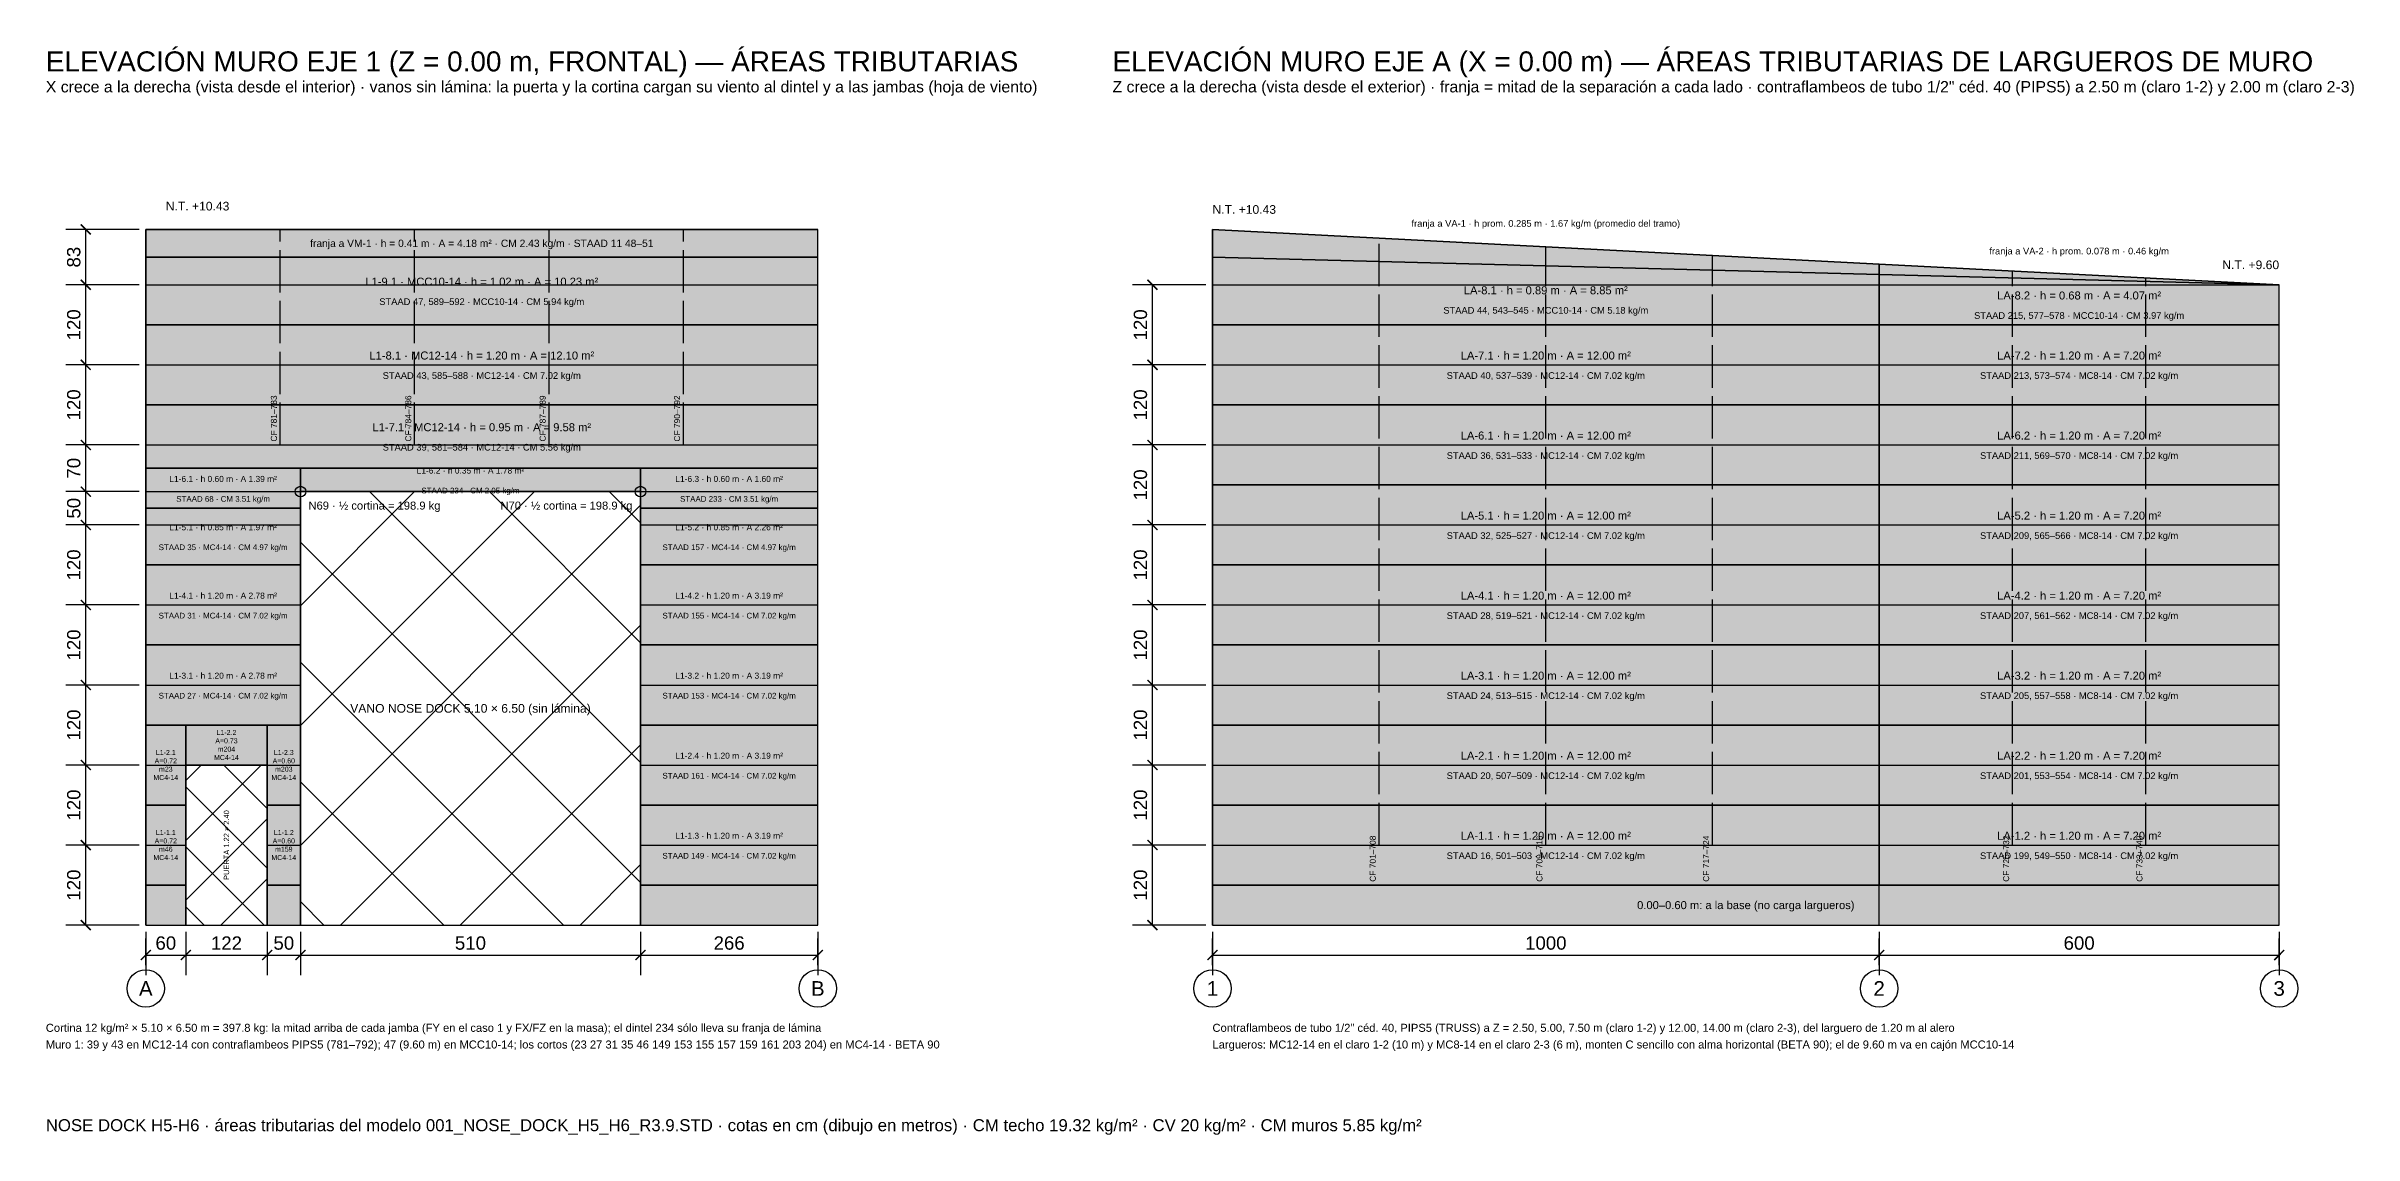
# Model space of a CAD drawing. Header units: metres. Extents: x -2.5 to 52.1, y -37.1 to 2.7.
# Drawn here: x -2.49 to 32.12, y -37.14 to -20.82 of the extents above; entities that cross this region are included whole.
import ezdxf
from ezdxf.enums import TextEntityAlignment as Align

# ---------------------------------------------------------------- set-up
doc = ezdxf.new("R2010")
doc.units = ezdxf.units.M
doc.linetypes.add('DASHED2', pattern=[0.762, 0.635, -0.127])
for name, color, linetype in [('AT-MUROS', 130, 'Continuous'), ('AT-NO-CARGA', 9, 'Continuous'), ('AT-VIGAS', 30, 'Continuous'), ('COLUMNAS', 7, 'Continuous'), ('COTAS', 3, 'Continuous'), ('EJES', 8, 'Continuous'), ('JAMBAS', 6, 'Continuous'), ('MARCO', 7, 'Continuous'), ('MC10-12', 5, 'Continuous'), ('MC10-14', 40, 'Continuous'), ('MC6-14', 30, 'Continuous'), ('MCC10-14', 5, 'Continuous'), ('MCC12-12', 1, 'Continuous'), ('PIPX7', 8, 'Continuous'), ('TEXTO', 7, 'Continuous'), ('TEXTO-AT', 250, 'Continuous'), ('TITULOS', 2, 'Continuous'), ('VANOS', 8, 'Continuous')]:
    doc.layers.add(name, color=color, linetype=linetype)
doc.styles.add('ARIAL', font='arial.ttf')
doc.dimstyles.new('AT-CM', dxfattribs={"dimtxt": 0.2, "dimasz": 0.15, "dimexe": 0.3, "dimexo": 0.1, "dimgap": 0.08, "dimtad": 1, "dimdec": 0, "dimlfac": 100, "dimtxsty": 'ARIAL', "dimblk": 'ARCHTICK', "dimcen": 2.5, "dimazin": 3, "dimtfac": 1, "dimtmove": 0, "dimatfit": 3})

# ---------------------------------------------------------------- blocks, each defined once
blk = doc.blocks.new('_ARCHTICK')
at = {"color": 0, "linetype": 'BYBLOCK', "const_width": 0.15}
blk.add_lwpolyline([(-0.5, -0.5), (0.5, 0.5)], dxfattribs=at)

msp = doc.modelspace()

# ---------------------------------------------------------------- hatches: boundary and pattern name
at = {"layer": 'AT-MUROS'}
for color, points in [(151, [(-1, -25), (9.08, -25), (9.08, -23.985), (-1, -23.985)]), (254, [(15, -25), (25, -25), (25, -24.24437), (15, -23.985)]), (254, [(25, -25), (31, -25), (31, -24.39999), (25, -24.24437)]), (254, [(-1, -26.2), (9.08, -26.2), (9.08, -25), (-1, -25)]), (151, [(15, -26.2), (25, -26.2), (25, -25), (15, -25)]), (151, [(25, -26.2), (31, -26.2), (31, -25), (25, -25)]), (151, [(-1, -27.15), (9.08, -27.15), (9.08, -26.2), (-1, -26.2)]), (254, [(15, -27.4), (25, -27.4), (25, -26.2), (15, -26.2)]), (254, [(25, -27.4), (31, -27.4), (31, -26.2), (25, -26.2)]), (151, [(15, -28.6), (25, -28.6), (25, -27.4), (15, -27.4)]), (151, [(25, -28.6), (31, -28.6), (31, -27.4), (25, -27.4)]), (151, [(-1, -28.6), (1.32, -28.6), (1.32, -27.75), (-1, -27.75)]), (151, [(6.42, -28.6), (9.08, -28.6), (9.08, -27.75), (6.42, -27.75)]), (254, [(-1, -29.8), (1.32, -29.8), (1.32, -28.6), (-1, -28.6)]), (254, [(6.42, -29.8), (9.08, -29.8), (9.08, -28.6), (6.42, -28.6)]), (254, [(15, -29.8), (25, -29.8), (25, -28.6), (15, -28.6)]), (254, [(25, -29.8), (31, -29.8), (31, -28.6), (25, -28.6)]), (151, [(-1, -31), (1.32, -31), (1.32, -29.8), (-1, -29.8)]), (151, [(6.42, -31), (9.08, -31), (9.08, -29.8), (6.42, -29.8)]), (151, [(15, -31), (25, -31), (25, -29.8), (15, -29.8)]), (151, [(25, -31), (31, -31), (31, -29.8), (25, -29.8)]), (254, [(-1, -32.2), (-0.4, -32.2), (-0.4, -31), (-1, -31)]), (254, [(-0.4, -31.6), (0.82, -31.6), (0.82, -31), (-0.4, -31)]), (254, [(0.82, -32.2), (1.32, -32.2), (1.32, -31), (0.82, -31)]), (254, [(6.42, -32.2), (9.08, -32.2), (9.08, -31), (6.42, -31)]), (254, [(15, -32.2), (25, -32.2), (25, -31), (15, -31)]), (254, [(25, -32.2), (31, -32.2), (31, -31), (25, -31)]), (151, [(-1, -33.4), (-0.4, -33.4), (-0.4, -32.2), (-1, -32.2)]), (151, [(0.82, -33.4), (1.32, -33.4), (1.32, -32.2), (0.82, -32.2)]), (151, [(6.42, -33.4), (9.08, -33.4), (9.08, -32.2), (6.42, -32.2)]), (151, [(15, -33.4), (25, -33.4), (25, -32.2), (15, -32.2)]), (151, [(25, -33.4), (31, -33.4), (31, -32.2), (25, -32.2)])]:
    msp.add_hatch(color=color, dxfattribs=at).paths.add_polyline_path(points)
at = {"layer": 'AT-NO-CARGA'}
for points in [[(-1, -34), (-0.4, -34), (-0.4, -33.4), (-1, -33.4)], [(0.82, -34), (1.32, -34), (1.32, -33.4), (0.82, -33.4)], [(6.42, -34), (9.08, -34), (9.08, -33.4), (6.42, -33.4)], [(15, -34), (31, -34), (31, -33.4), (15, -33.4)]]:
    msp.add_hatch(color=254, dxfattribs=at).paths.add_polyline_path(points)
at = {"layer": 'AT-VIGAS'}
for color, points in [(41, [(-1, -23.985), (9.08, -23.985), (9.08, -23.57), (-1, -23.57)]), (41, [(15, -23.985), (25, -24.24437), (25, -24.08874), (15, -23.57)]), (41, [(25, -24.24437), (31, -24.39999), (31, -24.39998), (25, -24.08874)]), (31, [(-1, -27.75), (1.32, -27.75), (1.32, -27.15), (-1, -27.15)]), (31, [(1.32, -27.5), (6.42, -27.5), (6.42, -27.15), (1.32, -27.15)]), (31, [(6.42, -27.75), (9.08, -27.75), (9.08, -27.15), (6.42, -27.15)])]:
    msp.add_hatch(color=color, dxfattribs=at).paths.add_polyline_path(points)
at = {"layer": 'VANOS'}
h = msp.add_hatch(dxfattribs=at)
h.set_pattern_fill('ANSI37', scale=0.4)
h.paths.add_polyline_path([(1.32, -34), (6.42, -34), (6.42, -27.5), (1.32, -27.5)])
h = msp.add_hatch(dxfattribs=at)
h.set_pattern_fill('ANSI37', scale=0.2)
h.paths.add_polyline_path([(-0.4, -34), (0.82, -34), (0.82, -31.6), (-0.4, -31.6)])

# ---------------------------------------------------------------- linework, layer by layer
at = {"layer": 'AT-MUROS'}
for points in [[(-1, -25), (9.08, -25), (9.08, -23.985), (-1, -23.985)], [(15, -25), (25, -25), (25, -24.24437), (15, -23.985)], [(25, -25), (31, -25), (31, -24.39999), (25, -24.24437)], [(-1, -26.2), (9.08, -26.2), (9.08, -25), (-1, -25)], [(15, -26.2), (25, -26.2), (25, -25), (15, -25)], [(25, -26.2), (31, -26.2), (31, -25), (25, -25)], [(-1, -27.15), (9.08, -27.15), (9.08, -26.2), (-1, -26.2)], [(15, -27.4), (25, -27.4), (25, -26.2), (15, -26.2)], [(25, -27.4), (31, -27.4), (31, -26.2), (25, -26.2)], [(15, -28.6), (25, -28.6), (25, -27.4), (15, -27.4)], [(25, -28.6), (31, -28.6), (31, -27.4), (25, -27.4)], [(-1, -28.6), (1.32, -28.6), (1.32, -27.75), (-1, -27.75)], [(6.42, -28.6), (9.08, -28.6), (9.08, -27.75), (6.42, -27.75)], [(-1, -29.8), (1.32, -29.8), (1.32, -28.6), (-1, -28.6)], [(6.42, -29.8), (9.08, -29.8), (9.08, -28.6), (6.42, -28.6)], [(15, -29.8), (25, -29.8), (25, -28.6), (15, -28.6)], [(25, -29.8), (31, -29.8), (31, -28.6), (25, -28.6)], [(-1, -31), (1.32, -31), (1.32, -29.8), (-1, -29.8)], [(6.42, -31), (9.08, -31), (9.08, -29.8), (6.42, -29.8)], [(15, -31), (25, -31), (25, -29.8), (15, -29.8)], [(25, -31), (31, -31), (31, -29.8), (25, -29.8)], [(-1, -32.2), (-0.4, -32.2), (-0.4, -31), (-1, -31)], [(-0.4, -31.6), (0.82, -31.6), (0.82, -31), (-0.4, -31)], [(0.82, -32.2), (1.32, -32.2), (1.32, -31), (0.82, -31)], [(6.42, -32.2), (9.08, -32.2), (9.08, -31), (6.42, -31)], [(15, -32.2), (25, -32.2), (25, -31), (15, -31)], [(25, -32.2), (31, -32.2), (31, -31), (25, -31)], [(-1, -33.4), (-0.4, -33.4), (-0.4, -32.2), (-1, -32.2)], [(0.82, -33.4), (1.32, -33.4), (1.32, -32.2), (0.82, -32.2)], [(6.42, -33.4), (9.08, -33.4), (9.08, -32.2), (6.42, -32.2)], [(15, -33.4), (25, -33.4), (25, -32.2), (15, -32.2)], [(25, -33.4), (31, -33.4), (31, -32.2), (25, -32.2)]]:
    msp.add_lwpolyline(points, close=True, dxfattribs=at)
at = {"layer": 'AT-NO-CARGA'}
for points in [[(-1, -34), (-0.4, -34), (-0.4, -33.4), (-1, -33.4)], [(0.82, -34), (1.32, -34), (1.32, -33.4), (0.82, -33.4)], [(6.42, -34), (9.08, -34), (9.08, -33.4), (6.42, -33.4)], [(15, -34), (31, -34), (31, -33.4), (15, -33.4)]]:
    msp.add_lwpolyline(points, close=True, dxfattribs=at)
at = {"layer": 'AT-VIGAS'}
for points in [[(-1, -23.985), (9.08, -23.985), (9.08, -23.57), (-1, -23.57)], [(15, -23.985), (25, -24.24437), (25, -24.08874), (15, -23.57)], [(25, -24.24437), (31, -24.39999), (31, -24.39998), (25, -24.08874)], [(-1, -27.75), (1.32, -27.75), (1.32, -27.15), (-1, -27.15)], [(1.32, -27.5), (6.42, -27.5), (6.42, -27.15), (1.32, -27.15)], [(6.42, -27.75), (9.08, -27.75), (9.08, -27.15), (6.42, -27.15)]]:
    msp.add_lwpolyline(points, close=True, dxfattribs=at)
at = {"layer": 'COLUMNAS'}
for p, q in [((-1, -34), (-1, -23.57)), ((9.08, -34), (9.08, -23.57)), ((15, -34), (15, -23.57)), ((25, -34), (25, -24.08874)), ((31, -34), (31, -24.39998))]:
    msp.add_line(p, q, dxfattribs=at)
at = {"layer": 'EJES'}
for p, q in [((-1, -34.6), (-1, -34.2)), ((9.08, -34.6), (9.08, -34.2)), ((15, -34.6), (15, -34.2)), ((25, -34.6), (25, -34.2)), ((31, -34.6), (31, -34.2))]:
    msp.add_line(p, q, dxfattribs=at)
for centre in [(-1, -34.95), (9.08, -34.95), (15, -34.95), (25, -34.95), (31, -34.95)]:
    msp.add_circle(centre, 0.28, dxfattribs=at)
at = {"layer": 'JAMBAS'}
for p, q in [((1.32, -34), (1.32, -27.5)), ((6.42, -34), (6.42, -27.5)), ((-0.4, -34), (-0.4, -31.6)), ((0.82, -34), (0.82, -31.6))]:
    msp.add_line(p, q, dxfattribs=at)
at = {"layer": 'JAMBAS', "color": 1}
for centre in [(1.32, -27.49999), (6.42001, -27.49999)]:
    msp.add_circle(centre, 0.08, dxfattribs=at)
at = {"layer": 'MARCO'}
for p, q in [((-1, -34), (9.08, -34)), ((15, -34), (31, -34))]:
    msp.add_line(p, q, dxfattribs=at)
at = {"layer": 'MC10-12'}
for p, q in [((-1, -25.6), (9.08, -25.6)), ((15, -25.6), (25, -25.6)), ((-1, -26.8), (9.08, -26.8)), ((15, -26.8), (25, -26.8)), ((15, -28), (25, -28)), ((15, -29.2), (25, -29.2)), ((15, -30.4), (25, -30.4)), ((15, -31.6), (25, -31.6)), ((15, -32.8), (25, -32.8))]:
    msp.add_line(p, q, dxfattribs=at)
at = {"layer": 'MC10-14'}
for p, q in [((25, -25.6), (31, -25.6)), ((25, -26.8), (31, -26.8)), ((25, -28), (31, -28)), ((25, -29.2), (31, -29.2)), ((25, -30.4), (31, -30.4)), ((25, -31.6), (31, -31.6)), ((25, -32.8), (31, -32.8))]:
    msp.add_line(p, q, dxfattribs=at)
at = {"layer": 'MC6-14'}
for p, q in [((-1, -28), (1.32, -28)), ((6.42, -28), (9.08, -28)), ((-1, -29.2), (1.32, -29.2)), ((6.42, -29.2), (9.08, -29.2)), ((-1, -30.4), (1.32, -30.4)), ((6.42, -30.4), (9.08, -30.4)), ((-1, -31.6), (-0.4, -31.6)), ((-0.4, -31.6), (0.82, -31.6)), ((0.82, -31.6), (1.32, -31.6)), ((6.42, -31.6), (9.08, -31.6)), ((-1, -32.8), (-0.4, -32.8)), ((0.82, -32.8), (1.32, -32.8)), ((6.42, -32.8), (9.08, -32.8))]:
    msp.add_line(p, q, dxfattribs=at)
at = {"layer": 'MCC10-14'}
for p, q in [((-1, -24.4), (9.08, -24.4)), ((15, -24.4), (25, -24.4)), ((25, -24.4), (31, -24.4))]:
    msp.add_line(p, q, dxfattribs=at)
at = {"layer": 'MCC12-12'}
for p, q in [((-1, -23.57), (9.08, -23.57)), ((15, -23.57), (25, -24.08874)), ((25, -24.08874), (31, -24.39998)), ((-1, -27.5), (1.32, -27.5)), ((1.32, -27.5), (6.42, -27.5)), ((6.42, -27.5), (9.08, -27.5))]:
    msp.add_line(p, q, dxfattribs=at)
at = {"layer": 'PIPX7', "color": 1, "linetype": 'DASHED2'}
for p, q in [((1.016, -26.8), (1.016, -23.57)), ((3.032, -26.8), (3.032, -23.57)), ((5.048, -26.8), (5.048, -23.57)), ((7.064, -26.8), (7.064, -23.57)), ((17.5, -32.8), (17.5, -23.6997)), ((20, -32.8), (20, -23.82937)), ((22.5, -32.8), (22.5, -23.95904)), ((27, -32.8), (27, -24.19249)), ((29, -32.8), (29, -24.29623))]:
    msp.add_line(p, q, dxfattribs=at)
at = {"layer": 'VANOS'}
for points in [[(1.32, -34), (6.42, -34), (6.42, -27.5), (1.32, -27.5)], [(-0.4, -34), (0.82, -34), (0.82, -31.6), (-0.4, -31.6)]]:
    msp.add_lwpolyline(points, close=True, dxfattribs=at)

# ---------------------------------------------------------------- texts
at = {"layer": 'EJES', "style": 'ARIAL'}
for s, p in [('A', (-1, -34.95)), ('B', (9.08, -34.95)), ('1', (15, -34.95)), ('2', (25, -34.95)), ('3', (31, -34.95))]:
    msp.add_text(s, height=0.22, dxfattribs=at).set_placement(p, align=Align.MIDDLE_CENTER)
at = {"layer": 'TEXTO', "style": 'ARIAL'}
for s, height, p in [('N.T. +10.43', 0.13, (-0.7, -23.22)), ('N.T. +10.43', 0.13, (15, -23.27)), ('NOSE DOCK H5-H6 · áreas tributarias del modelo 001_NOSE_DOCK_H5_H6_R3.9.STD · cotas en cm (dibujo en metros) · CM techo 19.32 kg/m² · CV 20 kg/m² · CM muros 5.85 kg/m²', 0.18, (-2.5, -37))]:
    msp.add_text(s, height=height, dxfattribs=at).set_placement(p, align=Align.MIDDLE_LEFT)
msp.add_text('N.T. +9.60', height=0.13, dxfattribs=at).set_placement((31, -24.09998), align=Align.MIDDLE_RIGHT)
at = {"layer": 'TEXTO-AT', "style": 'ARIAL'}
for s, height, p in [('franja a VA-1 · h prom. 0.285 m · 1.67 kg/m (promedio del tramo)', 0.1, (20, -23.47937)), ('franja a VM-1 · h = 0.41 m · A = 4.18 m² · CM 2.43 kg/m · STAAD 11 48–51', 0.11, (4.04, -23.7775)), ('franja a VA-2 · h prom. 0.078 m · 0.46 kg/m', 0.1, (28, -23.89436)), ('L1-9.1 · MCC10-14 · h = 1.02 m · A = 10.23 m²', 0.12, (4.04, -24.3525)), ('LA-8.1 · h = 0.89 m · A = 8.85 m²', 0.12, (20, -24.48219)), ('LA-8.2 · h = 0.68 m · A = 4.07 m²', 0.12, (28, -24.56)), ('STAAD 47, 589–592 · MCC10-14 · CM 5.94 kg/m', 0.1, (4.04, -24.6525)), ('STAAD 44, 543–545 · MCC10-14 · CM 5.18 kg/m', 0.1, (20, -24.78219)), ('STAAD 215, 577–578 · MCC10-14 · CM 3.97 kg/m', 0.1, (28, -24.86)), ('L1-8.1 · MC12-14 · h = 1.20 m · A = 12.10 m²', 0.12, (4.04, -25.46)), ('LA-7.1 · h = 1.20 m · A = 12.00 m²', 0.12, (20, -25.46)), ('LA-7.2 · h = 1.20 m · A = 7.20 m²', 0.12, (28, -25.46)), ('STAAD 43, 585–588 · MC12-14 · CM 7.02 kg/m', 0.1, (4.04, -25.76)), ('STAAD 40, 537–539 · MC12-14 · CM 7.02 kg/m', 0.1, (20, -25.76)), ('STAAD 213, 573–574 · MC8-14 · CM 7.02 kg/m', 0.1, (28, -25.76)), ('L1-7.1 · MC12-14 · h = 0.95 m · A = 9.58 m²', 0.12, (4.04, -26.535)), ('LA-6.1 · h = 1.20 m · A = 12.00 m²', 0.12, (20, -26.66)), ('LA-6.2 · h = 1.20 m · A = 7.20 m²', 0.12, (28, -26.66)), ('STAAD 39, 581–584 · MC12-14 · CM 5.56 kg/m', 0.1, (4.04, -26.835)), ('STAAD 36, 531–533 · MC12-14 · CM 7.02 kg/m', 0.1, (20, -26.96)), ('STAAD 211, 569–570 · MC8-14 · CM 7.02 kg/m', 0.1, (28, -26.96)), ('L1-6.1 · h 0.60 m · A 1.39 m²', 0.09, (0.16, -27.31)), ('L1-6.2 · h 0.35 m · A 1.78 m²', 0.09, (3.87, -27.185)), ('L1-6.3 · h 0.60 m · A 1.60 m²', 0.09, (7.75, -27.31)), ('STAAD 68 · CM 3.51 kg/m', 0.085, (0.16, -27.61)), ('STAAD 234 · CM 2.05 kg/m', 0.085, (3.87, -27.485)), ('STAAD 233 · CM 3.51 kg/m', 0.085, (7.75, -27.61)), ('L1-5.1 · h 0.85 m · A 1.97 m²', 0.09, (0.16, -28.035)), ('L1-5.2 · h 0.85 m · A 2.26 m²', 0.09, (7.75, -28.035)), ('LA-5.1 · h = 1.20 m · A = 12.00 m²', 0.12, (20, -27.86)), ('LA-5.2 · h = 1.20 m · A = 7.20 m²', 0.12, (28, -27.86)), ('STAAD 35 · MC4-14 · CM 4.97 kg/m', 0.085, (0.16, -28.335)), ('STAAD 157 · MC4-14 · CM 4.97 kg/m', 0.085, (7.75, -28.335)), ('STAAD 32, 525–527 · MC12-14 · CM 7.02 kg/m', 0.1, (20, -28.16)), ('STAAD 209, 565–566 · MC8-14 · CM 7.02 kg/m', 0.1, (28, -28.16)), ('L1-4.1 · h 1.20 m · A 2.78 m²', 0.09, (0.16, -29.06)), ('L1-4.2 · h 1.20 m · A 3.19 m²', 0.09, (7.75, -29.06)), ('LA-4.1 · h = 1.20 m · A = 12.00 m²', 0.12, (20, -29.06)), ('LA-4.2 · h = 1.20 m · A = 7.20 m²', 0.12, (28, -29.06)), ('STAAD 31 · MC4-14 · CM 7.02 kg/m', 0.085, (0.16, -29.36)), ('STAAD 155 · MC4-14 · CM 7.02 kg/m', 0.085, (7.75, -29.36)), ('STAAD 28, 519–521 · MC12-14 · CM 7.02 kg/m', 0.1, (20, -29.36)), ('STAAD 207, 561–562 · MC8-14 · CM 7.02 kg/m', 0.1, (28, -29.36)), ('L1-3.1 · h 1.20 m · A 2.78 m²', 0.09, (0.16, -30.26)), ('L1-3.2 · h 1.20 m · A 3.19 m²', 0.09, (7.75, -30.26)), ('LA-3.1 · h = 1.20 m · A = 12.00 m²', 0.12, (20, -30.26)), ('LA-3.2 · h = 1.20 m · A = 7.20 m²', 0.12, (28, -30.26)), ('STAAD 27 · MC4-14 · CM 7.02 kg/m', 0.085, (0.16, -30.56)), ('VANO NOSE DOCK 5.10 × 6.50 (sin lámina)', 0.13, (3.87, -30.75)), ('STAAD 153 · MC4-14 · CM 7.02 kg/m', 0.085, (7.75, -30.56)), ('STAAD 24, 513–515 · MC12-14 · CM 7.02 kg/m', 0.1, (20, -30.56)), ('STAAD 205, 557–558 · MC8-14 · CM 7.02 kg/m', 0.1, (28, -30.56)), ('L1-2.4 · h 1.20 m · A 3.19 m²', 0.09, (7.75, -31.46)), ('LA-2.1 · h = 1.20 m · A = 12.00 m²', 0.12, (20, -31.46)), ('LA-2.2 · h = 1.20 m · A = 7.20 m²', 0.12, (28, -31.46)), ('STAAD 161 · MC4-14 · CM 7.02 kg/m', 0.085, (7.75, -31.76)), ('STAAD 20, 507–509 · MC12-14 · CM 7.02 kg/m', 0.1, (20, -31.76)), ('STAAD 201, 553–554 · MC8-14 · CM 7.02 kg/m', 0.1, (28, -31.76)), ('L1-1.3 · h 1.20 m · A 3.19 m²', 0.09, (7.75, -32.66)), ('LA-1.1 · h = 1.20 m · A = 12.00 m²', 0.12, (20, -32.66)), ('LA-1.2 · h = 1.20 m · A = 7.20 m²', 0.12, (28, -32.66)), ('STAAD 149 · MC4-14 · CM 7.02 kg/m', 0.085, (7.75, -32.96)), ('STAAD 16, 501–503 · MC12-14 · CM 7.02 kg/m', 0.1, (20, -32.96)), ('STAAD 199, 549–550 · MC8-14 · CM 7.02 kg/m', 0.1, (28, -32.96)), ('0.00–0.60 m: a la base (no carga largueros)', 0.12, (23, -33.7))]:
    msp.add_text(s, height=height, dxfattribs=at).set_placement(p, align=Align.MIDDLE_CENTER)
for s, p in [('CF 781–783', (0.966, -26.75)), ('CF 784–786', (2.982, -26.75)), ('CF 787–789', (4.998, -26.75)), ('CF 790–792', (7.014, -26.75)), ('CF 701–708', (17.45, -33.35)), ('CF 709–716', (19.95, -33.35)), ('CF 717–724', (22.45, -33.35)), ('CF 725–732', (26.95, -33.35)), ('CF 733–740', (28.95, -33.35))]:
    msp.add_text(s, height=0.09, rotation=90, dxfattribs=at).set_placement(p)
at = {"layer": 'TEXTO-AT', "color": 1, "style": 'ARIAL'}
msp.add_text('N69 · ½ cortina = 198.9 kg', height=0.12, dxfattribs=at).set_placement((1.44, -27.64999), align=Align.TOP_LEFT)
msp.add_text('N70 · ½ cortina = 198.9 kg', height=0.12, dxfattribs=at).set_placement((6.30001, -27.64999), align=Align.TOP_RIGHT)
at = {"layer": 'TEXTO-AT', "style": 'ARIAL'}
msp.add_text('PUERTA 1.22 × 2.40', height=0.08, rotation=90, dxfattribs=at).set_placement((0.21, -32.8), align=Align.MIDDLE_CENTER)
for s, p in [('Cortina 12 kg/m² × 5.10 × 6.50 m = 397.8 kg: la mitad arriba de cada jamba (FY en el caso 1 y FX/FZ en la masa); el dintel 234 sólo lleva su franja de lámina', (-2.5, -35.6)), ('Contraflambeos de tubo 1/2" céd. 40, PIPS5 (TRUSS) a Z = 2.50, 5.00, 7.50 m (claro 1-2) y 12.00, 14.00 m (claro 2-3), del larguero de 1.20 m al alero', (15, -35.6)), ('Muro 1: 39 y 43 en MC12-14 con contraflambeos PIPS5 (781–792); 47 (9.60 m) en MCC10-14; los cortos (23 27 31 35 46 149 153 155 157 159 161 203 204) en MC4-14 · BETA 90', (-2.5, -35.85)), ('Largueros: MC12-14 en el claro 1-2 (10 m) y MC8-14 en el claro 2-3 (6 m), monten C sencillo con alma horizontal (BETA 90); el de 9.60 m va en cajón MCC10-14', (15, -35.85))]:
    msp.add_text(s, height=0.12, dxfattribs=at).set_placement(p)
at = {"layer": 'TEXTO-AT', "char_height": 0.075, "attachment_point": 5, "style": 'ARIAL'}
for s, insert in [('L1-2.2\\PA=0.73\\Pm204\\PMC4-14', (0.21, -31.3)), ('L1-2.1\\PA=0.72\\Pm23\\PMC4-14', (-0.7, -31.6)), ('L1-2.3\\PA=0.60\\Pm203\\PMC4-14', (1.07, -31.6)), ('L1-1.1\\PA=0.72\\Pm46\\PMC4-14', (-0.7, -32.8)), ('L1-1.2\\PA=0.60\\Pm159\\PMC4-14', (1.07, -32.8))]:
    msp.add_mtext(s, dxfattribs=dict(at, insert=insert))
at = {"layer": 'TITULOS', "style": 'ARIAL'}
for s, height, p in [('ELEVACIÓN MURO EJE 1 (Z = 0.00 m, FRONTAL) — ÁREAS TRIBUTARIAS', 0.3, (-2.5, -21.05)), ('ELEVACIÓN MURO EJE A (X = 0.00 m) — ÁREAS TRIBUTARIAS DE LARGUEROS DE MURO', 0.3, (13.5, -21.05)), ('X crece a la derecha (vista desde el interior) · vanos sin lámina: la puerta y la cortina cargan su viento al dintel y a las jambas (hoja de viento)', 0.17, (-2.5, -21.43)), ('Z crece a la derecha (vista desde el exterior) · franja = mitad de la separación a cada lado · contraflambeos de tubo 1/2" céd. 40 (PIPS5) a 2.50 m (claro 1-2) y 2.00 m (claro 2-3)', 0.17, (13.5, -21.43))]:
    msp.add_text(s, height=height, dxfattribs=at).set_placement(p, align=Align.MIDDLE_LEFT)

# ---------------------------------------------------------------- dimensions: what is measured, and where the dimension line sits
at = {"layer": 'COTAS'}
for base, p1, p2 in [((-1.9, -24.4), (-1, -24.4), (-1, -23.57)), ((-1.9, -25.6), (-1, -25.6), (-1, -24.4)), ((14.1, -25.6), (15, -25.6), (15, -24.4)), ((-1.9, -26.8), (-1, -26.8), (-1, -25.6)), ((14.1, -26.8), (15, -26.8), (15, -25.6)), ((-1.9, -27.5), (-1, -27.5), (-1, -26.8)), ((14.1, -28), (15, -28), (15, -26.8)), ((-1.9, -28), (-1, -28), (-1, -27.5)), ((-1.9, -29.2), (-1, -29.2), (-1, -28)), ((14.1, -29.2), (15, -29.2), (15, -28)), ((-1.9, -30.4), (-1, -30.4), (-1, -29.2)), ((14.1, -30.4), (15, -30.4), (15, -29.2)), ((-1.9, -31.6), (-1, -31.6), (-1, -30.4)), ((14.1, -31.6), (15, -31.6), (15, -30.4)), ((-1.9, -32.8), (-1, -32.8), (-1, -31.6)), ((14.1, -32.8), (15, -32.8), (15, -31.6)), ((-1.9, -34), (-1, -34), (-1, -32.8)), ((14.1, -34), (15, -34), (15, -32.8))]:
    msp.add_linear_dim(base=base, p1=p1, p2=p2, angle=90, dimstyle='AT-CM', dxfattribs=at).render()
for base, p1, p2 in [((-1, -34.45), (-1, -34), (-0.4, -34)), ((-0.4, -34.45), (-0.4, -34), (0.82, -34)), ((0.82, -34.45), (0.82, -34), (1.32, -34)), ((1.32, -34.45), (1.32, -34), (6.42, -34)), ((6.42, -34.45), (6.42, -34), (9.08, -34)), ((15, -34.45), (15, -34), (25, -34)), ((25, -34.45), (25, -34), (31, -34))]:
    msp.add_linear_dim(base=base, p1=p1, p2=p2, dimstyle='AT-CM', dxfattribs=at).render()

doc.saveas('drawing.dxf')
